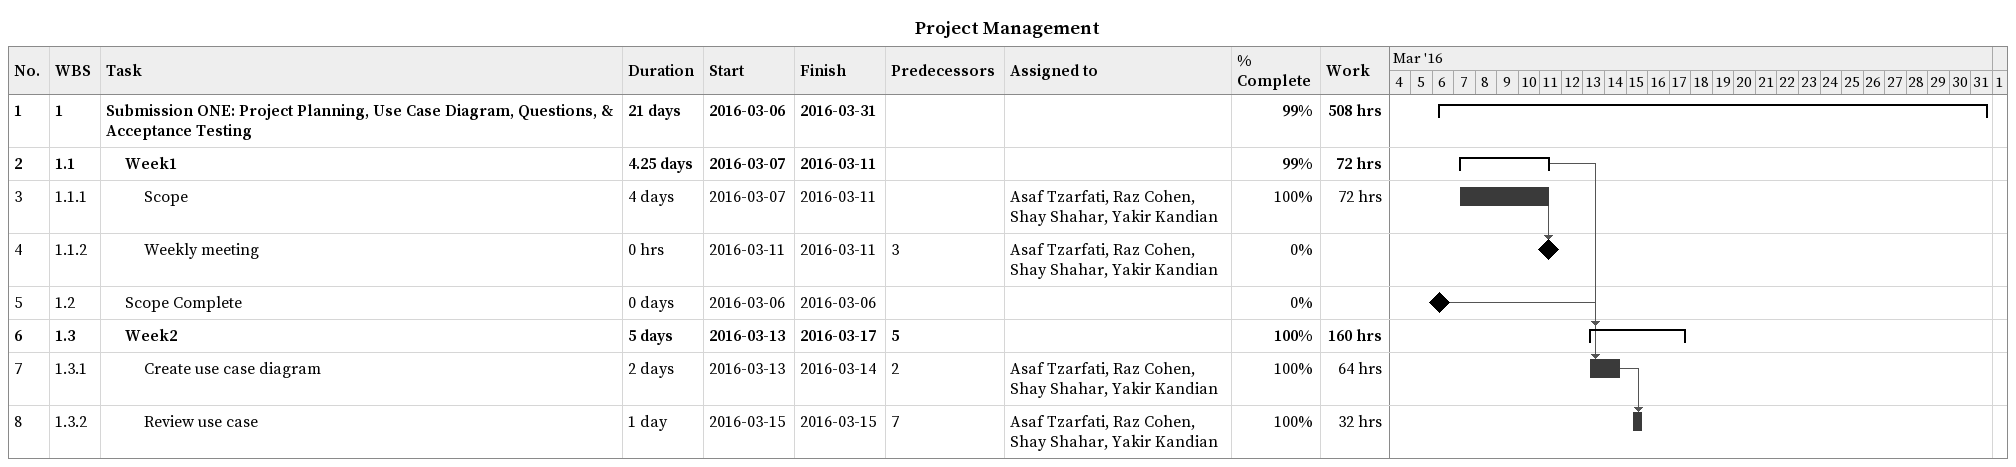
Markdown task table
Project Management

| ID | WBS | Task | Duration | Start | Finish | Predecessors | Resources | % complete | Work (h) |
|---|---|---|---|---|---|---|---|---|---|
| 1 | 1 | **Submission ONE: Project Planning, Use Case Diagram, Questions, & Acceptance Testing** | 21d | 2016-03-06 | 2016-03-31 |  |  | 99 | 508 |
| 2 | 1.1 | **Week1** | 4.25d | 2016-03-07 | 2016-03-11 |  |  | 99 | 72 |
| 3 | 1.1.1 | Scope | 4d | 2016-03-07 | 2016-03-11 |  | Asaf Tzarfati, Raz Cohen, Shay Shahar, Yakir Kandian | 100 | 72 |
| 4 | 1.1.2 | Weekly meeting | 0h | 2016-03-11 | 2016-03-11 | 3 | Asaf Tzarfati, Raz Cohen, Shay Shahar, Yakir Kandian | 0 |  |
| 5 | 1.2 | Scope Complete | 0d | 2016-03-06 | 2016-03-06 |  |  | 0 |  |
| 6 | 1.3 | **Week2** | 5d | 2016-03-13 | 2016-03-17 | 5 |  | 100 | 160 |
| 7 | 1.3.1 | Create use case diagram | 2d | 2016-03-13 | 2016-03-14 | 2 | Asaf Tzarfati, Raz Cohen, Shay Shahar, Yakir Kandian | 100 | 64 |
| 8 | 1.3.2 | Review use case | 1d | 2016-03-15 | 2016-03-15 | 7 | Asaf Tzarfati, Raz Cohen, Shay Shahar, Yakir Kandian | 100 | 32 |
